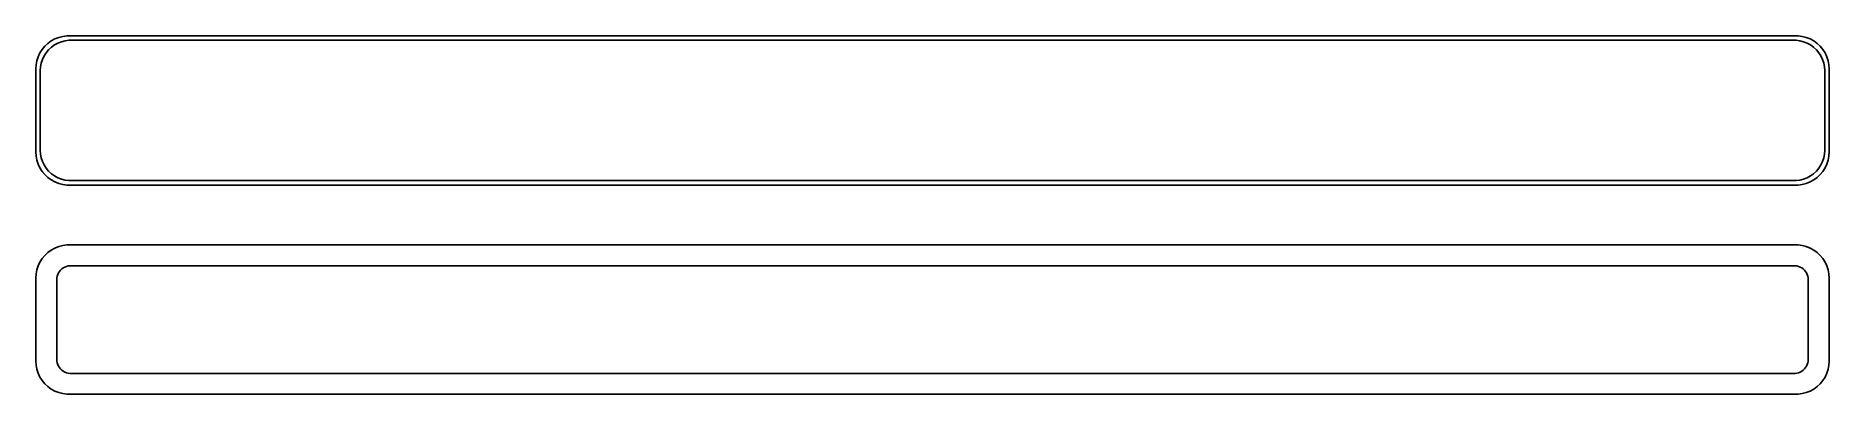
# Model space of a CAD drawing. Header units: metres. Extents: x -135 to 135, y 52 to 106.
import ezdxf

# ---------------------------------------------------------------- set-up
doc = ezdxf.new("R2010")
doc.units = ezdxf.units.M

msp = doc.modelspace()

# ---------------------------------------------------------------- linework, layer by layer
for p, q in [((-131.545, 105.505), (-132.129, 105.274)), ((-130.937, 105.661), (-131.545, 105.505)), ((-130.314, 105.74), (-130.937, 105.661)), ((130.314, 105.74), (-130.314, 105.74)), ((130.937, 105.661), (130.314, 105.74)), ((131.545, 105.505), (130.937, 105.661)), ((132.129, 105.274), (131.545, 105.505)), ((-134.382, 103.159), (-134.649, 102.591)), ((-134.045, 103.689), (-134.382, 103.159)), ((-133.645, 104.173), (-134.045, 103.689)), ((-134.007, 102.185), (-133.762, 102.706)), ((-133.762, 102.706), (-133.454, 103.191)), ((-133.187, 104.603), (-133.645, 104.173)), ((-133.454, 103.191), (-133.088, 103.634)), ((-132.679, 104.972), (-133.187, 104.603)), ((-133.088, 103.634), (-132.668, 104.028)), ((-132.129, 105.274), (-132.679, 104.972)), ((-132.668, 104.028), (-132.203, 104.366)), ((-132.203, 104.366), (-131.699, 104.643)), ((-131.699, 104.643), (-131.165, 104.854)), ((-131.165, 104.854), (-130.608, 104.997)), ((-130.608, 104.997), (-130.037, 105.069)), ((-130.037, 105.069), (130.037, 105.069)), ((130.037, 105.069), (130.608, 104.997)), ((130.608, 104.997), (131.165, 104.854)), ((131.165, 104.854), (131.699, 104.643)), ((131.699, 104.643), (132.203, 104.366)), ((132.679, 104.972), (132.129, 105.274)), ((132.203, 104.366), (132.668, 104.028)), ((132.668, 104.028), (133.088, 103.634)), ((133.187, 104.603), (132.679, 104.972)), ((133.088, 103.634), (133.454, 103.191)), ((133.645, 104.173), (133.187, 104.603)), ((133.454, 103.191), (133.762, 102.706)), ((134.045, 103.689), (133.645, 104.173)), ((133.762, 102.706), (134.007, 102.185)), ((134.382, 103.159), (134.045, 103.689)), ((134.649, 102.591), (134.382, 103.159)), ((-134.961, 101.377), (-135, 100.75)), ((-135, 100.75), (-135, 88.25)), ((-134.843, 101.993), (-134.961, 101.377)), ((-134.649, 102.591), (-134.843, 101.993)), ((-134.328, 100.5), (-134.292, 101.074)), ((-134.328, 88.5), (-134.328, 100.5)), ((-134.292, 101.074), (-134.185, 101.639)), ((-134.185, 101.639), (-134.007, 102.185)), ((134.007, 102.185), (134.185, 101.639)), ((134.185, 101.639), (134.292, 101.074)), ((134.292, 101.074), (134.328, 100.5)), ((134.328, 100.5), (134.328, 88.5)), ((134.843, 101.993), (134.649, 102.591)), ((134.961, 101.377), (134.843, 101.993)), ((135, 100.75), (134.961, 101.377)), ((135, 88.25), (135, 100.75)), ((-135, 88.25), (-134.961, 87.6233)), ((-134.961, 87.6233), (-134.843, 87.0066)), ((-134.843, 87.0066), (-134.649, 86.4094)), ((-134.649, 86.4094), (-134.382, 85.8412)), ((-134.292, 87.9262), (-134.328, 88.5)), ((-134.185, 87.3614), (-134.292, 87.9262)), ((-134.007, 86.8146), (-134.185, 87.3614)), ((-133.762, 86.2943), (-134.007, 86.8146)), ((134.007, 86.8146), (133.762, 86.2943)), ((134.185, 87.3614), (134.007, 86.8146)), ((134.292, 87.9262), (134.185, 87.3614)), ((134.328, 88.5), (134.292, 87.9262)), ((134.382, 85.8412), (134.649, 86.4094)), ((134.649, 86.4094), (134.843, 87.0066)), ((134.843, 87.0066), (134.961, 87.6233)), ((134.961, 87.6233), (135, 88.25)), ((-134.382, 85.8412), (-134.045, 85.3111)), ((-134.045, 85.3111), (-133.645, 84.8273)), ((-133.454, 85.8089), (-133.762, 86.2943)), ((-133.645, 84.8273), (-133.187, 84.3974)), ((-133.088, 85.3658), (-133.454, 85.8089)), ((-133.187, 84.3974), (-132.679, 84.0284)), ((-132.668, 84.9723), (-133.088, 85.3658)), ((-132.679, 84.0284), (-132.129, 83.7259)), ((-132.203, 84.6343), (-132.668, 84.9723)), ((-131.699, 84.3573), (-132.203, 84.6343)), ((-132.129, 83.7259), (-131.545, 83.4947)), ((-131.165, 84.1456), (-131.699, 84.3573)), ((-130.608, 84.0027), (-131.165, 84.1456)), ((-130.037, 83.9306), (-130.608, 84.0027)), ((130.037, 83.9306), (-130.037, 83.9306)), ((130.608, 84.0027), (130.037, 83.9306)), ((131.165, 84.1456), (130.608, 84.0027)), ((131.699, 84.3573), (131.165, 84.1456)), ((131.545, 83.4947), (132.129, 83.7259)), ((132.203, 84.6343), (131.699, 84.3573)), ((132.129, 83.7259), (132.679, 84.0284)), ((132.668, 84.9723), (132.203, 84.6343)), ((133.088, 85.3658), (132.668, 84.9723)), ((132.679, 84.0284), (133.187, 84.3974)), ((133.454, 85.8089), (133.088, 85.3658)), ((133.187, 84.3974), (133.645, 84.8273)), ((133.762, 86.2943), (133.454, 85.8089)), ((133.645, 84.8273), (134.045, 85.3111)), ((134.045, 85.3111), (134.382, 85.8412)), ((-131.545, 83.4947), (-130.937, 83.3386)), ((-130.937, 83.3386), (-130.314, 83.2599)), ((-130.314, 83.2599), (130.314, 83.2599)), ((130.314, 83.2599), (130.937, 83.3386)), ((130.937, 83.3386), (131.545, 83.4947)), ((-133.187, 73.1026), (-133.645, 72.6727)), ((-132.679, 73.4716), (-133.187, 73.1026)), ((-132.129, 73.7741), (-132.679, 73.4716)), ((-131.545, 74.0053), (-132.129, 73.7741)), ((-130.937, 74.1614), (-131.545, 74.0053)), ((-130.314, 74.2401), (-130.937, 74.1614)), ((130.314, 74.2401), (-130.314, 74.2401)), ((130.937, 74.1614), (130.314, 74.2401)), ((131.545, 74.0053), (130.937, 74.1614)), ((132.129, 73.7741), (131.545, 74.0053)), ((132.679, 73.4716), (132.129, 73.7741)), ((133.187, 73.1026), (132.679, 73.4716)), ((133.645, 72.6727), (133.187, 73.1026)), ((-134.843, 70.4934), (-134.961, 69.8767)), ((-134.649, 71.0906), (-134.843, 70.4934)), ((-134.382, 71.6588), (-134.649, 71.0906)), ((-134.045, 72.1889), (-134.382, 71.6588)), ((-133.645, 72.6727), (-134.045, 72.1889)), ((-131.599, 70.0163), (-131.457, 70.24)), ((-131.457, 70.24), (-131.288, 70.4441)), ((-131.288, 70.4441), (-131.095, 70.6255)), ((-131.095, 70.6255), (-130.88, 70.7812)), ((-130.88, 70.7812), (-130.648, 70.9088)), ((-130.648, 70.9088), (-130.402, 71.0064)), ((-130.402, 71.0064), (-130.145, 71.0723)), ((-130.145, 71.0723), (-129.882, 71.1055)), ((-129.882, 71.1055), (129.882, 71.1055)), ((129.882, 71.1055), (130.145, 71.0723)), ((130.145, 71.0723), (130.402, 71.0064)), ((130.402, 71.0064), (130.648, 70.9088)), ((130.648, 70.9088), (130.88, 70.7812)), ((130.88, 70.7812), (131.095, 70.6255)), ((131.095, 70.6255), (131.288, 70.4441)), ((131.288, 70.4441), (131.457, 70.24)), ((131.457, 70.24), (131.599, 70.0163)), ((134.045, 72.1889), (133.645, 72.6727)), ((134.382, 71.6588), (134.045, 72.1889)), ((134.649, 71.0906), (134.382, 71.6588)), ((134.843, 70.4934), (134.649, 71.0906)), ((134.961, 69.8767), (134.843, 70.4934)), ((-134.961, 69.8767), (-135, 69.25)), ((-135, 69.25), (-135, 56.75)), ((-131.86, 69), (-131.843, 69.2644)), ((-131.86, 57), (-131.86, 69)), ((-131.843, 69.2644), (-131.793, 69.5246)), ((-131.793, 69.5246), (-131.711, 69.7766)), ((-131.711, 69.7766), (-131.599, 70.0163)), ((131.599, 70.0163), (131.711, 69.7766)), ((131.711, 69.7766), (131.793, 69.5246)), ((131.793, 69.5246), (131.843, 69.2644)), ((131.843, 69.2644), (131.86, 69)), ((131.86, 69), (131.86, 57)), ((135, 69.25), (134.961, 69.8767)), ((135, 56.75), (135, 69.25)), ((-135, 56.75), (-134.961, 56.1233)), ((-131.843, 56.7356), (-131.86, 57)), ((-131.793, 56.4754), (-131.843, 56.7356)), ((131.843, 56.7356), (131.793, 56.4754)), ((131.86, 57), (131.843, 56.7356)), ((134.961, 56.1233), (135, 56.75)), ((-134.961, 56.1233), (-134.843, 55.5066)), ((-134.843, 55.5066), (-134.649, 54.9094)), ((-134.649, 54.9094), (-134.382, 54.3412)), ((-134.382, 54.3412), (-134.045, 53.8111)), ((-131.711, 56.2234), (-131.793, 56.4754)), ((-131.599, 55.9837), (-131.711, 56.2234)), ((-131.457, 55.76), (-131.599, 55.9837)), ((-131.288, 55.5559), (-131.457, 55.76)), ((-131.095, 55.3745), (-131.288, 55.5559)), ((-130.88, 55.2188), (-131.095, 55.3745)), ((-130.648, 55.0912), (-130.88, 55.2188)), ((-130.402, 54.9936), (-130.648, 55.0912)), ((-130.145, 54.9277), (-130.402, 54.9936)), ((-129.882, 54.8945), (-130.145, 54.9277)), ((129.882, 54.8945), (-129.882, 54.8945)), ((130.145, 54.9277), (129.882, 54.8945)), ((130.402, 54.9936), (130.145, 54.9277)), ((130.648, 55.0912), (130.402, 54.9936)), ((130.88, 55.2188), (130.648, 55.0912)), ((131.095, 55.3745), (130.88, 55.2188)), ((131.288, 55.5559), (131.095, 55.3745)), ((131.457, 55.76), (131.288, 55.5559)), ((131.599, 55.9837), (131.457, 55.76)), ((131.711, 56.2234), (131.599, 55.9837)), ((131.793, 56.4754), (131.711, 56.2234)), ((134.045, 53.8111), (134.382, 54.3412)), ((134.382, 54.3412), (134.649, 54.9094)), ((134.649, 54.9094), (134.843, 55.5066)), ((134.843, 55.5066), (134.961, 56.1233)), ((-134.045, 53.8111), (-133.645, 53.3273)), ((-133.645, 53.3273), (-133.187, 52.8974)), ((-133.187, 52.8974), (-132.679, 52.5284)), ((-132.679, 52.5284), (-132.129, 52.2259)), ((-132.129, 52.2259), (-131.545, 51.9947)), ((-131.545, 51.9947), (-130.937, 51.8386)), ((-130.937, 51.8386), (-130.314, 51.7599)), ((-130.314, 51.7599), (130.314, 51.7599)), ((130.314, 51.7599), (130.937, 51.8386)), ((130.937, 51.8386), (131.545, 51.9947)), ((131.545, 51.9947), (132.129, 52.2259)), ((132.129, 52.2259), (132.679, 52.5284)), ((132.679, 52.5284), (133.187, 52.8974)), ((133.187, 52.8974), (133.645, 53.3273)), ((133.645, 53.3273), (134.045, 53.8111))]:
    msp.add_line(p, q)

doc.saveas('drawing.dxf')
